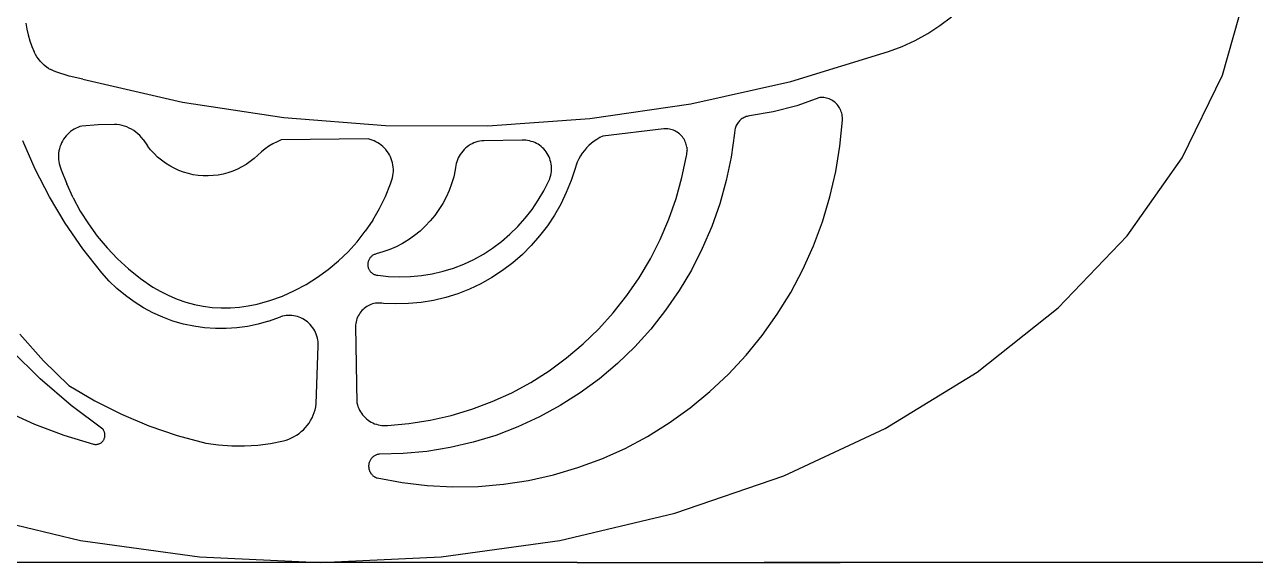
# Model space of a CAD drawing. Extents: x 396092 to 455492, y 17293 to 132793.
# Drawn here: x 413726.5 to 413856.6, y 46245.8 to 46302.6 of the extents above; entities that cross this region are included whole.
import ezdxf

# ---------------------------------------------------------------- set-up
doc = ezdxf.new("R2010")
doc.units = 0
doc.header["$LTSCALE"] = 1000
doc.header["$MEASUREMENT"] = 0
doc.layers.add('MU', color=34, linetype='Continuous')

msp = doc.modelspace()

# ---------------------------------------------------------------- linework, layer by layer
at = {"layer": 'MU', "color": 37}
for p, q in [((413853.15, 46297.3), (413855.76, 46306.44)), ((413823.28, 46302.54), (413824.51, 46303.46)), ((413726.59, 46302.8), (413726.69, 46302.17)), ((413726.69, 46302.17), (413726.83, 46301.54)), ((413820.66, 46300.96), (413822, 46301.7)), ((413822, 46301.7), (413823.28, 46302.54)), ((413726.83, 46301.54), (413727.01, 46300.93)), ((413727.01, 46300.93), (413727.23, 46300.33)), ((413727.23, 46300.33), (413727.49, 46299.75)), ((413819.27, 46300.32), (413820.66, 46300.96)), ((413727.62, 46299.49), (413727.49, 46299.75)), ((413727.77, 46299.24), (413727.62, 46299.49)), ((413727.94, 46299), (413727.77, 46299.24)), ((413807.49, 46296.63), (413817.85, 46299.78)), ((413817.85, 46299.78), (413819.27, 46300.32)), ((413728.12, 46298.77), (413727.94, 46299)), ((413728.32, 46298.56), (413728.12, 46298.77)), ((413728.54, 46298.36), (413728.32, 46298.56)), ((413728.76, 46298.18), (413728.54, 46298.36)), ((413729, 46298.01), (413728.76, 46298.18)), ((413729, 46298.01), (413729.25, 46297.87)), ((413729.51, 46297.74), (413729.25, 46297.87)), ((413729.77, 46297.63), (413729.51, 46297.74)), ((413731.19, 46297.18), (413729.77, 46297.63)), ((413732.64, 46296.87), (413731.19, 46297.18)), ((413732.64, 46296.87), (413743.18, 46294.44)), ((413796.93, 46294.26), (413807.49, 46296.63)), ((413848.88, 46288.54), (413853.15, 46297.3)), ((413743.18, 46294.44), (413753.87, 46292.8)), ((413786.24, 46292.69), (413796.93, 46294.26)), ((413808.14, 46294.06), (413805.65, 46293.41)), ((413810.57, 46294.93), (413808.14, 46294.06)), ((413810.71, 46294.94), (413810.57, 46294.93)), ((413810.86, 46294.94), (413810.71, 46294.94)), ((413811, 46294.92), (413810.86, 46294.94)), ((413811.15, 46294.9), (413811, 46294.92)), ((413811.29, 46294.87), (413811.15, 46294.9)), ((413811.43, 46294.83), (413811.29, 46294.87)), ((413811.57, 46294.77), (413811.43, 46294.83)), ((413811.7, 46294.71), (413811.57, 46294.77)), ((413811.83, 46294.64), (413811.7, 46294.71)), ((413811.96, 46294.57), (413811.83, 46294.64)), ((413812.08, 46294.48), (413811.96, 46294.57)), ((413812.19, 46294.39), (413812.08, 46294.48)), ((413812.3, 46294.29), (413812.19, 46294.39)), ((413812.4, 46294.18), (413812.3, 46294.29)), ((413812.5, 46294.06), (413812.4, 46294.18)), ((413812.58, 46293.94), (413812.5, 46294.06)), ((413812.66, 46293.82), (413812.58, 46293.94)), ((413753.87, 46292.8), (413764.65, 46291.96)), ((413775.45, 46291.92), (413786.24, 46292.69)), ((413802.16, 46292.54), (413802.08, 46292.46)), ((413802.26, 46292.62), (413802.16, 46292.54)), ((413802.35, 46292.69), (413802.26, 46292.62)), ((413802.45, 46292.75), (413802.35, 46292.69)), ((413802.56, 46292.81), (413802.45, 46292.75)), ((413802.66, 46292.85), (413802.56, 46292.81)), ((413802.77, 46292.9), (413802.66, 46292.85)), ((413802.89, 46292.93), (413802.77, 46292.9)), ((413803, 46292.96), (413802.89, 46292.93)), ((413803.12, 46292.98), (413803, 46292.96)), ((413805.65, 46293.41), (413803.12, 46292.98)), ((413812.73, 46293.68), (413812.66, 46293.82)), ((413812.7, 46289.79), (413812.96, 46292.53)), ((413812.79, 46293.55), (413812.73, 46293.68)), ((413812.84, 46293.41), (413812.79, 46293.55)), ((413812.89, 46293.27), (413812.84, 46293.41)), ((413812.92, 46293.12), (413812.89, 46293.27)), ((413812.95, 46292.97), (413812.92, 46293.12)), ((413812.96, 46292.82), (413812.95, 46292.97)), ((413812.97, 46292.68), (413812.96, 46292.82)), ((413812.96, 46292.53), (413812.97, 46292.68)), ((413731.34, 46291.33), (413731.17, 46291.19)), ((413731.52, 46291.46), (413731.34, 46291.33)), ((413731.71, 46291.58), (413731.52, 46291.46)), ((413731.91, 46291.68), (413731.71, 46291.58)), ((413732.11, 46291.77), (413731.91, 46291.68)), ((413732.31, 46291.85), (413732.11, 46291.77)), ((413732.52, 46291.91), (413732.31, 46291.85)), ((413734.24, 46292.05), (413732.52, 46291.91)), ((413735.96, 46292.08), (413734.24, 46292.05)), ((413736.23, 46292.06), (413735.96, 46292.08)), ((413736.5, 46292.03), (413736.23, 46292.06)), ((413736.77, 46291.97), (413736.5, 46292.03)), ((413737.03, 46291.9), (413736.77, 46291.97)), ((413737.29, 46291.81), (413737.03, 46291.9)), ((413737.54, 46291.7), (413737.29, 46291.81)), ((413737.78, 46291.58), (413737.54, 46291.7)), ((413738.01, 46291.43), (413737.78, 46291.58)), ((413738.23, 46291.27), (413738.01, 46291.43)), ((413738.45, 46291.1), (413738.23, 46291.27)), ((413764.65, 46291.96), (413775.45, 46291.92)), ((413794.06, 46291.6), (413787.62, 46290.84)), ((413794.21, 46291.61), (413794.06, 46291.6)), ((413794.36, 46291.61), (413794.21, 46291.61)), ((413794.51, 46291.6), (413794.36, 46291.61)), ((413794.66, 46291.58), (413794.51, 46291.6)), ((413794.8, 46291.55), (413794.66, 46291.58)), ((413794.95, 46291.51), (413794.8, 46291.55)), ((413795.09, 46291.46), (413794.95, 46291.51)), ((413795.22, 46291.4), (413795.09, 46291.46)), ((413795.36, 46291.33), (413795.22, 46291.4)), ((413795.48, 46291.26), (413795.36, 46291.33)), ((413795.61, 46291.17), (413795.48, 46291.26)), ((413801.57, 46291.39), (413801.56, 46291.27)), ((413801.56, 46291.27), (413801.56, 46291.15)), ((413801.59, 46291.51), (413801.57, 46291.39)), ((413801.62, 46291.63), (413801.59, 46291.51)), ((413801.65, 46291.74), (413801.62, 46291.63)), ((413801.69, 46291.86), (413801.65, 46291.74)), ((413801.74, 46291.97), (413801.69, 46291.86)), ((413801.79, 46292.07), (413801.74, 46291.97)), ((413801.86, 46292.18), (413801.79, 46292.07)), ((413801.92, 46292.27), (413801.86, 46292.18)), ((413802, 46292.37), (413801.92, 46292.27)), ((413802.08, 46292.46), (413802, 46292.37)), ((413727.59, 46287.33), (413726.29, 46290.33)), ((413730.29, 46289.92), (413730.21, 46289.71)), ((413730.38, 46290.12), (413730.29, 46289.92)), ((413730.48, 46290.32), (413730.38, 46290.12)), ((413730.59, 46290.51), (413730.48, 46290.32)), ((413730.72, 46290.7), (413730.59, 46290.51)), ((413730.86, 46290.87), (413730.72, 46290.7)), ((413731.01, 46291.03), (413730.86, 46290.87)), ((413731.17, 46291.19), (413731.01, 46291.03)), ((413738.64, 46290.91), (413738.45, 46291.1)), ((413738.83, 46290.71), (413738.64, 46290.91)), ((413739, 46290.49), (413738.83, 46290.71)), ((413739, 46290.49), (413739.46, 46289.82)), ((413752.73, 46290.02), (413752.31, 46289.77)), ((413753.17, 46290.24), (413752.73, 46290.02)), ((413753.62, 46290.44), (413753.17, 46290.24)), ((413762.79, 46290.54), (413753.62, 46290.44)), ((413763.01, 46290.49), (413762.79, 46290.54)), ((413763.22, 46290.42), (413763.01, 46290.49)), ((413763.43, 46290.34), (413763.22, 46290.42)), ((413763.63, 46290.24), (413763.43, 46290.34)), ((413763.83, 46290.14), (413763.63, 46290.24)), ((413764.01, 46290.02), (413763.83, 46290.14)), ((413764.19, 46289.88), (413764.01, 46290.02)), ((413773.61, 46289.94), (413773.43, 46289.82)), ((413773.8, 46290.04), (413773.61, 46289.94)), ((413773.99, 46290.12), (413773.8, 46290.04)), ((413774.19, 46290.2), (413773.99, 46290.12)), ((413774.39, 46290.26), (413774.19, 46290.2)), ((413774.6, 46290.31), (413774.39, 46290.26)), ((413774.81, 46290.34), (413774.6, 46290.31)), ((413775.02, 46290.36), (413774.81, 46290.34)), ((413779.08, 46290.4), (413775.02, 46290.36)), ((413779.27, 46290.4), (413779.08, 46290.4)), ((413779.47, 46290.4), (413779.27, 46290.4)), ((413779.67, 46290.37), (413779.47, 46290.4)), ((413779.86, 46290.34), (413779.67, 46290.37)), ((413780.05, 46290.29), (413779.86, 46290.34)), ((413780.24, 46290.23), (413780.05, 46290.29)), ((413780.42, 46290.16), (413780.24, 46290.23)), ((413780.6, 46290.07), (413780.42, 46290.16)), ((413780.77, 46289.98), (413780.6, 46290.07)), ((413780.93, 46289.87), (413780.77, 46289.98)), ((413786.42, 46290.09), (413786.15, 46289.85)), ((413786.7, 46290.3), (413786.42, 46290.09)), ((413787, 46290.5), (413786.7, 46290.3)), ((413787.3, 46290.68), (413787, 46290.5)), ((413787.62, 46290.84), (413787.3, 46290.68)), ((413795.73, 46291.08), (413795.61, 46291.17)), ((413795.84, 46290.98), (413795.73, 46291.08)), ((413795.94, 46290.87), (413795.84, 46290.98)), ((413796.04, 46290.76), (413795.94, 46290.87)), ((413796.13, 46290.63), (413796.04, 46290.76)), ((413796.21, 46290.51), (413796.13, 46290.63)), ((413796.28, 46290.37), (413796.21, 46290.51)), ((413796.34, 46290.24), (413796.28, 46290.37)), ((413796.4, 46290.1), (413796.34, 46290.24)), ((413796.44, 46289.95), (413796.4, 46290.1)), ((413796.48, 46289.8), (413796.44, 46289.95)), ((413801.56, 46291.15), (413801.2, 46288.63)), ((413730.07, 46289.05), (413730.05, 46288.82)), ((413730.05, 46288.82), (413730.05, 46288.6)), ((413730.1, 46289.27), (413730.07, 46289.05)), ((413730.15, 46289.49), (413730.1, 46289.27)), ((413730.21, 46289.71), (413730.15, 46289.49)), ((413739.8, 46289.4), (413739.46, 46289.82)), ((413740.16, 46289.01), (413739.8, 46289.4)), ((413740.54, 46288.63), (413740.16, 46289.01)), ((413740.95, 46288.29), (413740.54, 46288.63)), ((413750.76, 46288.48), (413751.52, 46289.18)), ((413751.9, 46289.48), (413751.52, 46289.18)), ((413752.31, 46289.77), (413751.9, 46289.48)), ((413764.36, 46289.74), (413764.19, 46289.88)), ((413764.52, 46289.58), (413764.36, 46289.74)), ((413764.67, 46289.41), (413764.52, 46289.58)), ((413764.81, 46289.23), (413764.67, 46289.41)), ((413764.94, 46289.05), (413764.81, 46289.23)), ((413765.05, 46288.85), (413764.94, 46289.05)), ((413765.15, 46288.65), (413765.05, 46288.85)), ((413765.24, 46288.44), (413765.15, 46288.65)), ((413772.43, 46288.73), (413772.33, 46288.54)), ((413772.54, 46288.91), (413772.43, 46288.73)), ((413772.66, 46289.09), (413772.54, 46288.91)), ((413772.8, 46289.26), (413772.66, 46289.09)), ((413772.94, 46289.41), (413772.8, 46289.26)), ((413773.1, 46289.56), (413772.94, 46289.41)), ((413773.26, 46289.7), (413773.1, 46289.56)), ((413773.43, 46289.82), (413773.26, 46289.7)), ((413781.09, 46289.75), (413780.93, 46289.87)), ((413781.24, 46289.62), (413781.09, 46289.75)), ((413781.38, 46289.48), (413781.24, 46289.62)), ((413781.51, 46289.33), (413781.38, 46289.48)), ((413781.63, 46289.17), (413781.51, 46289.33)), ((413781.74, 46289.01), (413781.63, 46289.17)), ((413781.84, 46288.83), (413781.74, 46289.01)), ((413781.93, 46288.65), (413781.84, 46288.83)), ((413782.01, 46288.47), (413781.93, 46288.65)), ((413785.26, 46288.74), (413785.08, 46288.43)), ((413785.45, 46289.04), (413785.26, 46288.74)), ((413785.67, 46289.32), (413785.45, 46289.04)), ((413785.9, 46289.6), (413785.67, 46289.32)), ((413786.15, 46289.85), (413785.9, 46289.6)), ((413795.99, 46286.48), (413796.46, 46288.75)), ((413796.46, 46288.75), (413796.49, 46288.9)), ((413796.51, 46289.66), (413796.48, 46289.8)), ((413796.49, 46288.9), (413796.51, 46289.05)), ((413796.51, 46289.66), (413796.52, 46289.5)), ((413796.51, 46289.05), (413796.53, 46289.2)), ((413796.52, 46289.5), (413796.53, 46289.35)), ((413796.53, 46289.2), (413796.53, 46289.35)), ((413801.2, 46288.63), (413800.68, 46286.14)), ((413812.26, 46287.09), (413812.7, 46289.79)), ((413729.09, 46284.42), (413727.59, 46287.33)), ((413730.05, 46288.6), (413730.06, 46288.37)), ((413730.06, 46288.37), (413730.09, 46288.15)), ((413730.09, 46288.15), (413730.13, 46287.93)), ((413730.13, 46287.93), (413730.19, 46287.71)), ((413730.19, 46287.71), (413730.26, 46287.5)), ((413730.26, 46287.5), (413730.34, 46287.29)), ((413741.38, 46287.98), (413740.95, 46288.29)), ((413741.83, 46287.69), (413741.38, 46287.98)), ((413742.3, 46287.44), (413741.83, 46287.69)), ((413742.78, 46287.22), (413742.3, 46287.44)), ((413748.97, 46287.34), (413748.48, 46287.14)), ((413749.44, 46287.58), (413748.97, 46287.34)), ((413749.9, 46287.85), (413749.44, 46287.58)), ((413750.34, 46288.15), (413749.9, 46287.85)), ((413750.76, 46288.48), (413750.34, 46288.15)), ((413765.31, 46288.23), (413765.24, 46288.44)), ((413765.37, 46288.01), (413765.31, 46288.23)), ((413765.42, 46287.79), (413765.37, 46288.01)), ((413765.45, 46287.56), (413765.42, 46287.79)), ((413765.47, 46287.34), (413765.45, 46287.56)), ((413765.47, 46287.11), (413765.47, 46287.34)), ((413772.04, 46287.51), (413772.02, 46287.29)), ((413772.07, 46287.72), (413772.04, 46287.51)), ((413772.11, 46287.93), (413772.07, 46287.72)), ((413772.17, 46288.14), (413772.11, 46287.93)), ((413772.25, 46288.34), (413772.17, 46288.14)), ((413772.33, 46288.54), (413772.25, 46288.34)), ((413782.07, 46288.28), (413782.01, 46288.47)), ((413782.12, 46288.09), (413782.07, 46288.28)), ((413782.16, 46287.89), (413782.12, 46288.09)), ((413782.18, 46287.69), (413782.16, 46287.89)), ((413782.2, 46287.49), (413782.18, 46287.69)), ((413782.2, 46287.29), (413782.2, 46287.49)), ((413784.68, 46287.43), (413784.26, 46286.14)), ((413784.79, 46287.77), (413784.68, 46287.43)), ((413784.92, 46288.1), (413784.79, 46287.77)), ((413785.08, 46288.43), (413784.92, 46288.1)), ((413843.06, 46280.29), (413848.88, 46288.54)), ((413730.34, 46287.29), (413730.92, 46285.79)), ((413743.28, 46287.03), (413742.78, 46287.22)), ((413743.79, 46286.88), (413743.28, 46287.03)), ((413744.31, 46286.76), (413743.79, 46286.88)), ((413744.83, 46286.68), (413744.31, 46286.76)), ((413745.36, 46286.64), (413744.83, 46286.68)), ((413745.89, 46286.63), (413745.36, 46286.64)), ((413746.42, 46286.66), (413745.89, 46286.63)), ((413746.94, 46286.73), (413746.42, 46286.66)), ((413747.46, 46286.83), (413746.94, 46286.73)), ((413747.97, 46286.96), (413747.46, 46286.83)), ((413748.48, 46287.14), (413747.97, 46286.96)), ((413765.25, 46286), (413765.32, 46286.22)), ((413765.32, 46286.22), (413765.38, 46286.44)), ((413765.38, 46286.44), (413765.43, 46286.66)), ((413765.43, 46286.66), (413765.45, 46286.88)), ((413765.45, 46286.88), (413765.47, 46287.11)), ((413771.85, 46286.54), (413771.63, 46285.81)), ((413772.02, 46287.29), (413771.85, 46286.54)), ((413781.39, 46285.07), (413781.92, 46286.13)), ((413781.92, 46286.13), (413782, 46286.31)), ((413782, 46286.31), (413782.06, 46286.5)), ((413782.06, 46286.5), (413782.12, 46286.7)), ((413782.12, 46286.7), (413782.16, 46286.89)), ((413782.16, 46286.89), (413782.18, 46287.09)), ((413782.18, 46287.09), (413782.2, 46287.29)), ((413784.26, 46286.14), (413783.76, 46284.88)), ((413795.37, 46284.24), (413795.99, 46286.48)), ((413800.68, 46286.14), (413799.99, 46283.68)), ((413811.64, 46284.42), (413812.26, 46287.09)), ((413731.59, 46284.32), (413730.92, 46285.79)), ((413764.63, 46284.47), (413765.17, 46285.79)), ((413765.17, 46285.79), (413765.25, 46286)), ((413771.36, 46285.09), (413771.05, 46284.4)), ((413771.63, 46285.81), (413771.36, 46285.09)), ((413780.8, 46284.06), (413781.39, 46285.07)), ((413783.76, 46284.88), (413783.17, 46283.66)), ((413730.76, 46281.62), (413729.09, 46284.42)), ((413731.59, 46284.32), (413732.36, 46282.91)), ((413764.01, 46283.2), (413764.63, 46284.47)), ((413770.69, 46283.72), (413770.29, 46283.07)), ((413771.05, 46284.4), (413770.69, 46283.72)), ((413780.14, 46283.08), (413780.8, 46284.06)), ((413783.17, 46283.66), (413782.5, 46282.48)), ((413794.6, 46282.05), (413795.37, 46284.24)), ((413799.99, 46283.68), (413799.14, 46281.28)), ((413810.85, 46281.79), (413811.64, 46284.42)), ((413732.36, 46282.91), (413733.22, 46281.55)), ((413763.29, 46281.97), (413764.01, 46283.2)), ((413769.85, 46282.45), (413769.36, 46281.87)), ((413770.29, 46283.07), (413769.85, 46282.45)), ((413778.63, 46281.28), (413779.42, 46282.16)), ((413779.42, 46282.16), (413780.14, 46283.08)), ((413782.5, 46282.48), (413781.76, 46281.35)), ((413732.62, 46278.93), (413730.76, 46281.62)), ((413733.22, 46281.55), (413734.16, 46280.26)), ((413763.29, 46281.97), (413762.5, 46280.79)), ((413768.84, 46281.31), (413768.29, 46280.8)), ((413769.36, 46281.87), (413768.84, 46281.31)), ((413777.8, 46280.46), (413778.63, 46281.28)), ((413781.76, 46281.35), (413780.94, 46280.28)), ((413793.7, 46279.92), (413794.6, 46282.05)), ((413799.14, 46281.28), (413798.14, 46278.95)), ((413809.9, 46279.23), (413810.85, 46281.79)), ((413734.16, 46280.26), (413735.19, 46279.03)), ((413760.68, 46278.62), (413761.63, 46279.67)), ((413761.63, 46279.67), (413762.5, 46280.79)), ((413767.08, 46279.88), (413766.44, 46279.49)), ((413767.7, 46280.32), (413767.08, 46279.88)), ((413768.29, 46280.8), (413767.7, 46280.32)), ((413775.97, 46279), (413776.91, 46279.7)), ((413776.91, 46279.7), (413777.8, 46280.46)), ((413780.94, 46280.28), (413780.06, 46279.26)), ((413792.65, 46277.86), (413793.7, 46279.92)), ((413835.79, 46272.7), (413843.06, 46280.29)), ((413734.64, 46276.38), (413732.62, 46278.93)), ((413735.19, 46279.03), (413736.3, 46277.87)), ((413759.67, 46277.64), (413760.68, 46278.62)), ((413763.24, 46278.2), (413763.18, 46278.15)), ((413763.3, 46278.24), (413763.24, 46278.2)), ((413763.37, 46278.28), (413763.3, 46278.24)), ((413763.43, 46278.31), (413763.37, 46278.28)), ((413763.5, 46278.34), (413763.43, 46278.31)), ((413763.57, 46278.36), (413763.5, 46278.34)), ((413763.65, 46278.38), (413763.57, 46278.36)), ((413764.37, 46278.59), (413763.65, 46278.38)), ((413765.08, 46278.84), (413764.37, 46278.59)), ((413765.77, 46279.14), (413765.08, 46278.84)), ((413766.44, 46279.49), (413765.77, 46279.14)), ((413773.97, 46277.81), (413774.99, 46278.37)), ((413774.99, 46278.37), (413775.97, 46279)), ((413779.11, 46278.31), (413778.09, 46277.43)), ((413780.06, 46279.26), (413779.11, 46278.31)), ((413798.14, 46278.95), (413796.99, 46276.68)), ((413808.78, 46276.73), (413809.9, 46279.23)), ((413736.3, 46277.87), (413737.47, 46276.79)), ((413758.59, 46276.73), (413759.67, 46277.64)), ((413762.78, 46277.45), (413762.77, 46277.37)), ((413762.77, 46277.37), (413762.77, 46277.3)), ((413762.77, 46277.3), (413762.77, 46277.22)), ((413762.77, 46277.22), (413762.77, 46277.14)), ((413762.77, 46277.14), (413762.78, 46277.07)), ((413762.79, 46277.52), (413762.78, 46277.45)), ((413762.78, 46277.07), (413762.8, 46276.99)), ((413762.81, 46277.59), (413762.79, 46277.52)), ((413762.8, 46276.99), (413762.82, 46276.92)), ((413762.84, 46277.67), (413762.81, 46277.59)), ((413762.82, 46276.92), (413762.84, 46276.85)), ((413762.86, 46277.74), (413762.84, 46277.67)), ((413762.9, 46277.81), (413762.86, 46277.74)), ((413762.93, 46277.87), (413762.9, 46277.81)), ((413762.98, 46277.93), (413762.93, 46277.87)), ((413763.02, 46277.99), (413762.98, 46277.93)), ((413763.07, 46278.05), (413763.02, 46277.99)), ((413763.12, 46278.1), (413763.07, 46278.05)), ((413763.18, 46278.15), (413763.12, 46278.1)), ((413771.83, 46276.89), (413772.91, 46277.31)), ((413772.91, 46277.31), (413773.97, 46277.81)), ((413778.09, 46277.43), (413777.02, 46276.62)), ((413791.47, 46275.87), (413792.65, 46277.86)), ((413735.41, 46275.52), (413734.64, 46276.38)), ((413737.47, 46276.79), (413738.72, 46275.79)), ((413738.72, 46275.79), (413740.03, 46274.88)), ((413756.26, 46275.16), (413757.45, 46275.91)), ((413757.45, 46275.91), (413758.59, 46276.73)), ((413762.84, 46276.85), (413762.87, 46276.78)), ((413762.87, 46276.78), (413762.91, 46276.71)), ((413762.91, 46276.71), (413762.95, 46276.65)), ((413762.95, 46276.65), (413762.99, 46276.58)), ((413762.99, 46276.58), (413763.03, 46276.53)), ((413763.03, 46276.53), (413763.08, 46276.47)), ((413763.08, 46276.47), (413763.14, 46276.42)), ((413763.14, 46276.42), (413763.2, 46276.37)), ((413763.2, 46276.37), (413763.26, 46276.32)), ((413763.26, 46276.32), (413763.32, 46276.28)), ((413763.32, 46276.28), (413763.38, 46276.25)), ((413763.38, 46276.25), (413763.45, 46276.22)), ((413763.45, 46276.22), (413763.52, 46276.19)), ((413763.52, 46276.19), (413763.59, 46276.17)), ((413763.59, 46276.17), (413763.67, 46276.15)), ((413763.67, 46276.15), (413763.74, 46276.14)), ((413763.74, 46276.14), (413763.81, 46276.13)), ((413763.81, 46276.13), (413764.97, 46276)), ((413764.97, 46276), (413766.13, 46275.95)), ((413766.13, 46275.95), (413767.29, 46275.98)), ((413767.29, 46275.98), (413768.44, 46276.09)), ((413768.44, 46276.09), (413769.59, 46276.28)), ((413769.59, 46276.28), (413770.72, 46276.55)), ((413770.72, 46276.55), (413771.83, 46276.89)), ((413775.9, 46275.89), (413774.73, 46275.23)), ((413777.02, 46276.62), (413775.9, 46275.89)), ((413790.16, 46273.97), (413791.47, 46275.87)), ((413796.99, 46276.68), (413795.69, 46274.5)), ((413807.5, 46274.32), (413808.78, 46276.73)), ((413736.24, 46274.72), (413735.41, 46275.52)), ((413737.13, 46273.98), (413736.24, 46274.72)), ((413740.03, 46274.88), (413740.86, 46274.4)), ((413740.86, 46274.4), (413741.72, 46273.97)), ((413753.73, 46273.93), (413755.02, 46274.5)), ((413755.02, 46274.5), (413756.26, 46275.16)), ((413773.53, 46274.66), (413772.28, 46274.18)), ((413774.73, 46275.23), (413773.53, 46274.66)), ((413795.69, 46274.5), (413794.26, 46272.42)), ((413806.07, 46272), (413807.5, 46274.32)), ((413738.06, 46273.3), (413737.13, 46273.98)), ((413739.03, 46272.69), (413738.06, 46273.3)), ((413741.72, 46273.97), (413742.6, 46273.6)), ((413742.6, 46273.6), (413743.51, 46273.29)), ((413743.51, 46273.29), (413744.43, 46273.04)), ((413744.43, 46273.04), (413745.37, 46272.86)), ((413750.13, 46272.88), (413751.07, 46273.08)), ((413751.07, 46273.08), (413752.41, 46273.46)), ((413752.41, 46273.46), (413753.73, 46273.93)), ((413763.1, 46273.03), (413762.95, 46272.97)), ((413763.26, 46273.09), (413763.1, 46273.03)), ((413763.42, 46273.13), (413763.26, 46273.09)), ((413763.58, 46273.16), (413763.42, 46273.13)), ((413763.75, 46273.18), (413763.58, 46273.16)), ((413763.91, 46273.19), (413763.75, 46273.18)), ((413764.08, 46273.19), (413763.91, 46273.19)), ((413764.25, 46273.18), (413764.08, 46273.19)), ((413764.41, 46273.15), (413764.25, 46273.18)), ((413765.74, 46273.09), (413764.41, 46273.15)), ((413767.07, 46273.13), (413765.74, 46273.09)), ((413768.4, 46273.25), (413767.07, 46273.13)), ((413769.71, 46273.47), (413768.4, 46273.25)), ((413771.01, 46273.78), (413769.71, 46273.47)), ((413772.28, 46274.18), (413771.01, 46273.78)), ((413788.73, 46272.16), (413790.16, 46273.97)), ((413740.04, 46272.15), (413739.03, 46272.69)), ((413741.09, 46271.69), (413740.04, 46272.15)), ((413745.37, 46272.86), (413746.32, 46272.73)), ((413746.32, 46272.73), (413747.27, 46272.67)), ((413747.27, 46272.67), (413748.23, 46272.68)), ((413748.23, 46272.68), (413749.18, 46272.75)), ((413749.18, 46272.75), (413750.13, 46272.88)), ((413752.28, 46271.27), (413753.55, 46271.73)), ((413753.74, 46271.79), (413753.55, 46271.73)), ((413753.94, 46271.83), (413753.74, 46271.79)), ((413754.13, 46271.86), (413753.94, 46271.83)), ((413754.33, 46271.88), (413754.13, 46271.86)), ((413754.53, 46271.88), (413754.33, 46271.88)), ((413754.73, 46271.87), (413754.53, 46271.88)), ((413754.93, 46271.84), (413754.73, 46271.87)), ((413755.13, 46271.81), (413754.93, 46271.84)), ((413755.32, 46271.76), (413755.13, 46271.81)), ((413755.52, 46271.69), (413755.32, 46271.76)), ((413755.7, 46271.62), (413755.52, 46271.69)), ((413761.76, 46271.84), (413761.68, 46271.68)), ((413761.84, 46271.98), (413761.76, 46271.84)), ((413761.93, 46272.12), (413761.84, 46271.98)), ((413762.03, 46272.26), (413761.93, 46272.12)), ((413762.14, 46272.39), (413762.03, 46272.26)), ((413762.26, 46272.51), (413762.14, 46272.39)), ((413762.38, 46272.62), (413762.26, 46272.51)), ((413762.52, 46272.72), (413762.38, 46272.62)), ((413762.66, 46272.81), (413762.52, 46272.72)), ((413762.8, 46272.9), (413762.66, 46272.81)), ((413762.95, 46272.97), (413762.8, 46272.9)), ((413787.19, 46270.46), (413788.73, 46272.16)), ((413794.26, 46272.42), (413792.69, 46270.43)), ((413804.49, 46269.77), (413806.07, 46272)), ((413827.21, 46265.88), (413835.79, 46272.7)), ((413742.16, 46271.29), (413741.09, 46271.69)), ((413743.26, 46270.97), (413742.16, 46271.29)), ((413744.38, 46270.73), (413743.26, 46270.97)), ((413745.51, 46270.57), (413744.38, 46270.73)), ((413746.65, 46270.49), (413745.51, 46270.57)), ((413747.79, 46270.49), (413746.65, 46270.49)), ((413748.93, 46270.57), (413747.79, 46270.49)), ((413750.06, 46270.72), (413748.93, 46270.57)), ((413751.18, 46270.96), (413750.06, 46270.72)), ((413752.28, 46271.27), (413751.18, 46270.96)), ((413755.88, 46271.53), (413755.7, 46271.62)), ((413756.06, 46271.43), (413755.88, 46271.53)), ((413756.22, 46271.31), (413756.06, 46271.43)), ((413756.38, 46271.19), (413756.22, 46271.31)), ((413756.53, 46271.06), (413756.38, 46271.19)), ((413756.68, 46270.91), (413756.53, 46271.06)), ((413756.81, 46270.76), (413756.68, 46270.91)), ((413756.93, 46270.6), (413756.81, 46270.76)), ((413757.05, 46270.43), (413756.93, 46270.6)), ((413757.15, 46270.25), (413757.05, 46270.43)), ((413761.47, 46270.87), (413761.46, 46270.7)), ((413761.46, 46270.7), (413761.61, 46262.62)), ((413761.49, 46271.04), (413761.47, 46270.87)), ((413761.52, 46271.2), (413761.49, 46271.04)), ((413761.57, 46271.37), (413761.52, 46271.2)), ((413761.62, 46271.53), (413761.57, 46271.37)), ((413761.68, 46271.68), (413761.62, 46271.53)), ((413785.54, 46268.86), (413787.19, 46270.46)), ((413792.69, 46270.43), (413790.99, 46268.56)), ((413725.96, 46269.9), (413728.46, 46267.08)), ((413757.24, 46270.07), (413757.15, 46270.25)), ((413757.31, 46269.88), (413757.24, 46270.07)), ((413757.38, 46269.69), (413757.31, 46269.88)), ((413757.43, 46269.49), (413757.38, 46269.69)), ((413757.47, 46269.29), (413757.43, 46269.49)), ((413757.5, 46269.09), (413757.47, 46269.29)), ((413757.51, 46268.88), (413757.5, 46269.09)), ((413802.77, 46267.66), (413804.49, 46269.77)), ((413728.12, 46265.17), (413725.05, 46268.2)), ((413757.32, 46262.52), (413757.51, 46268.68)), ((413757.51, 46268.68), (413757.51, 46268.88)), ((413783.78, 46267.38), (413785.54, 46268.86)), ((413790.99, 46268.56), (413789.18, 46266.81)), ((413728.46, 46267.08), (413731.16, 46264.46)), ((413781.93, 46266.03), (413783.78, 46267.38)), ((413789.18, 46266.81), (413787.26, 46265.18)), ((413800.92, 46265.68), (413802.77, 46267.66)), ((413780, 46264.8), (413781.93, 46266.03)), ((413798.94, 46263.82), (413800.92, 46265.68)), ((413817.48, 46259.93), (413827.21, 46265.88)), ((413731.39, 46262.35), (413728.12, 46265.17)), ((413731.16, 46264.46), (413733.88, 46262.85)), ((413777.99, 46263.71), (413780, 46264.8)), ((413787.26, 46265.18), (413785.23, 46263.69)), ((413733.88, 46262.85), (413736.7, 46261.44)), ((413761.61, 46262.62), (413761.66, 46262.43)), ((413773.77, 46261.96), (413775.91, 46262.76)), ((413775.91, 46262.76), (413777.99, 46263.71)), ((413785.23, 46263.69), (413783.11, 46262.34)), ((413796.85, 46262.09), (413798.94, 46263.82)), ((413724.53, 46261.77), (413727.52, 46260.38)), ((413734.76, 46259.84), (413731.39, 46262.35)), ((413736.7, 46261.44), (413739.61, 46260.22)), ((413756.87, 46261.04), (413757, 46261.32)), ((413757, 46261.32), (413757.11, 46261.61)), ((413757.11, 46261.61), (413757.2, 46261.91)), ((413757.2, 46261.91), (413757.27, 46262.21)), ((413757.27, 46262.21), (413757.32, 46262.52)), ((413761.66, 46262.43), (413761.72, 46262.24)), ((413761.72, 46262.24), (413761.8, 46262.05)), ((413761.8, 46262.05), (413761.89, 46261.87)), ((413761.89, 46261.87), (413761.99, 46261.69)), ((413761.99, 46261.69), (413762.1, 46261.53)), ((413762.1, 46261.53), (413762.22, 46261.36)), ((413762.22, 46261.36), (413762.35, 46261.21)), ((413769.37, 46260.8), (413771.59, 46261.3)), ((413771.59, 46261.3), (413773.77, 46261.96)), ((413783.11, 46262.34), (413780.91, 46261.14)), ((413794.65, 46260.52), (413796.85, 46262.09)), ((413727.52, 46260.38), (413730.61, 46259.22)), ((413739.61, 46260.22), (413742.59, 46259.19)), ((413755.96, 46259.79), (413756.17, 46260.02)), ((413756.17, 46260.02), (413756.37, 46260.25)), ((413756.37, 46260.25), (413756.55, 46260.5)), ((413756.55, 46260.5), (413756.72, 46260.77)), ((413756.72, 46260.77), (413756.87, 46261.04)), ((413762.35, 46261.21), (413762.49, 46261.07)), ((413762.49, 46261.07), (413762.64, 46260.94)), ((413762.64, 46260.94), (413762.79, 46260.81)), ((413762.79, 46260.81), (413762.96, 46260.7)), ((413762.96, 46260.7), (413763.13, 46260.6)), ((413763.13, 46260.6), (413763.31, 46260.51)), ((413763.31, 46260.51), (413763.49, 46260.43)), ((413763.49, 46260.43), (413763.68, 46260.37)), ((413763.68, 46260.37), (413763.87, 46260.32)), ((413763.87, 46260.32), (413764.06, 46260.28)), ((413764.06, 46260.28), (413764.26, 46260.25)), ((413764.26, 46260.25), (413764.46, 46260.24)), ((413764.46, 46260.24), (413764.66, 46260.24)), ((413764.66, 46260.24), (413764.85, 46260.25)), ((413764.85, 46260.25), (413767.12, 46260.45)), ((413767.12, 46260.45), (413769.37, 46260.8)), ((413778.63, 46260.09), (413776.29, 46259.19)), ((413780.91, 46261.14), (413778.63, 46260.09)), ((413792.35, 46259.09), (413794.65, 46260.52)), ((413730.61, 46259.22), (413733.76, 46258.27)), ((413734.8, 46259.78), (413734.76, 46259.84)), ((413734.78, 46258.63), (413734.81, 46258.69)), ((413734.83, 46259.73), (413734.8, 46259.78)), ((413734.81, 46258.69), (413734.85, 46258.74)), ((413734.86, 46259.67), (413734.83, 46259.73)), ((413734.85, 46258.74), (413734.87, 46258.8)), ((413734.89, 46259.61), (413734.86, 46259.67)), ((413734.87, 46258.8), (413734.9, 46258.86)), ((413734.91, 46259.55), (413734.89, 46259.61)), ((413734.9, 46258.86), (413734.92, 46258.92)), ((413734.93, 46259.49), (413734.91, 46259.55)), ((413734.92, 46258.92), (413734.94, 46258.98)), ((413734.95, 46259.43), (413734.93, 46259.49)), ((413734.94, 46258.98), (413734.95, 46259.04)), ((413734.96, 46259.37), (413734.95, 46259.43)), ((413734.95, 46259.04), (413734.96, 46259.11)), ((413734.97, 46259.3), (413734.96, 46259.37)), ((413734.96, 46259.11), (413734.97, 46259.17)), ((413734.97, 46259.24), (413734.97, 46259.3)), ((413734.97, 46259.17), (413734.97, 46259.24)), ((413742.59, 46259.19), (413745.63, 46258.37)), ((413753.84, 46258.62), (413754.13, 46258.7)), ((413754.13, 46258.7), (413754.42, 46258.8)), ((413754.42, 46258.8), (413754.7, 46258.92)), ((413754.7, 46258.92), (413754.97, 46259.06)), ((413754.97, 46259.06), (413755.24, 46259.22)), ((413755.24, 46259.22), (413755.49, 46259.39)), ((413755.49, 46259.39), (413755.73, 46259.59)), ((413755.73, 46259.59), (413755.96, 46259.79)), ((413776.29, 46259.19), (413773.9, 46258.46)), ((413789.97, 46257.82), (413792.35, 46259.09)), ((413806.76, 46254.93), (413817.48, 46259.93)), ((413733.76, 46258.27), (413733.83, 46258.25)), ((413733.83, 46258.25), (413733.89, 46258.24)), ((413733.89, 46258.24), (413733.95, 46258.24)), ((413733.95, 46258.24), (413734.01, 46258.24)), ((413734.01, 46258.24), (413734.08, 46258.24)), ((413734.08, 46258.24), (413734.14, 46258.25)), ((413734.14, 46258.25), (413734.2, 46258.26)), ((413734.2, 46258.26), (413734.26, 46258.27)), ((413734.26, 46258.27), (413734.32, 46258.29)), ((413734.32, 46258.29), (413734.38, 46258.32)), ((413734.38, 46258.32), (413734.44, 46258.34)), ((413734.44, 46258.34), (413734.5, 46258.37)), ((413734.5, 46258.37), (413734.55, 46258.41)), ((413734.55, 46258.41), (413734.6, 46258.45)), ((413734.6, 46258.45), (413734.65, 46258.49)), ((413734.65, 46258.49), (413734.69, 46258.53)), ((413734.69, 46258.53), (413734.74, 46258.58)), ((413734.74, 46258.58), (413734.78, 46258.63)), ((413745.63, 46258.37), (413746.99, 46258.18)), ((413746.99, 46258.18), (413748.37, 46258.08)), ((413748.37, 46258.08), (413749.74, 46258.08)), ((413749.74, 46258.08), (413751.12, 46258.17)), ((413751.12, 46258.17), (413752.49, 46258.35)), ((413752.49, 46258.35), (413753.84, 46258.62)), ((413769, 46257.5), (413766.51, 46257.27)), ((413771.47, 46257.9), (413769, 46257.5)), ((413773.9, 46258.46), (413771.47, 46257.9)), ((413787.51, 46256.72), (413789.97, 46257.82)), ((413762.87, 46256.15), (413762.86, 46256.07)), ((413762.89, 46256.23), (413762.87, 46256.15)), ((413762.91, 46256.31), (413762.89, 46256.23)), ((413762.94, 46256.39), (413762.91, 46256.31)), ((413762.97, 46256.47), (413762.94, 46256.39)), ((413763.01, 46256.55), (413762.97, 46256.47)), ((413763.05, 46256.62), (413763.01, 46256.55)), ((413763.1, 46256.69), (413763.05, 46256.62)), ((413763.15, 46256.76), (413763.1, 46256.69)), ((413763.2, 46256.82), (413763.15, 46256.76)), ((413763.26, 46256.88), (413763.2, 46256.82)), ((413763.33, 46256.93), (413763.26, 46256.88)), ((413763.4, 46256.98), (413763.33, 46256.93)), ((413763.47, 46257.03), (413763.4, 46256.98)), ((413763.54, 46257.07), (413763.47, 46257.03)), ((413763.61, 46257.11), (413763.54, 46257.07)), ((413763.69, 46257.14), (413763.61, 46257.11)), ((413763.77, 46257.16), (413763.69, 46257.14)), ((413763.85, 46257.18), (413763.77, 46257.16)), ((413763.93, 46257.2), (413763.85, 46257.18)), ((413764.02, 46257.21), (413763.93, 46257.2)), ((413766.51, 46257.27), (413764.02, 46257.21)), ((413784.98, 46255.79), (413787.51, 46256.72)), ((413762.86, 46256.07), (413762.85, 46255.98)), ((413762.85, 46255.98), (413762.85, 46255.9)), ((413762.85, 46255.9), (413762.86, 46255.81)), ((413762.86, 46255.81), (413762.87, 46255.73)), ((413762.87, 46255.73), (413762.88, 46255.64)), ((413762.88, 46255.64), (413762.9, 46255.56)), ((413762.9, 46255.56), (413762.93, 46255.48)), ((413762.93, 46255.48), (413762.96, 46255.4)), ((413762.96, 46255.4), (413763, 46255.33)), ((413763, 46255.33), (413763.04, 46255.25)), ((413763.04, 46255.25), (413763.08, 46255.18)), ((413763.08, 46255.18), (413763.14, 46255.11)), ((413763.14, 46255.11), (413763.19, 46255.05)), ((413763.19, 46255.05), (413763.25, 46254.99)), ((413763.25, 46254.99), (413763.31, 46254.93)), ((413763.31, 46254.93), (413763.38, 46254.88)), ((413763.38, 46254.88), (413763.45, 46254.84)), ((413763.45, 46254.84), (413763.52, 46254.79)), ((413763.52, 46254.79), (413763.59, 46254.76)), ((413779.77, 46254.44), (413782.4, 46255.02)), ((413782.4, 46255.02), (413784.98, 46255.79)), ((413795.23, 46250.97), (413806.76, 46254.93)), ((413763.59, 46254.76), (413763.67, 46254.72)), ((413763.67, 46254.72), (413763.75, 46254.7)), ((413763.75, 46254.7), (413766.39, 46254.2)), ((413766.39, 46254.2), (413769.06, 46253.89)), ((413769.06, 46253.89), (413771.75, 46253.75)), ((413771.75, 46253.75), (413774.44, 46253.8)), ((413774.44, 46253.8), (413777.11, 46254.03)), ((413777.11, 46254.03), (413779.77, 46254.44)), ((413720.24, 46250.97), (413732.38, 46248.09)), ((413783.08, 46248.09), (413795.23, 46250.97)), ((413732.38, 46248.09), (413744.95, 46246.35)), ((413770.51, 46246.35), (413783.08, 46248.09)), ((413784.91, 46245.76), (413684.81, 46245.76)), ((413744.95, 46246.35), (413757.73, 46245.76)), ((413757.73, 46245.76), (413770.51, 46246.35)), ((413784.91, 46245.76), (413812.72, 46245.76)), ((413865.94, 46245.76), (413804.69, 46245.76))]:
    msp.add_line(p, q, dxfattribs=at)

doc.saveas('drawing.dxf')
